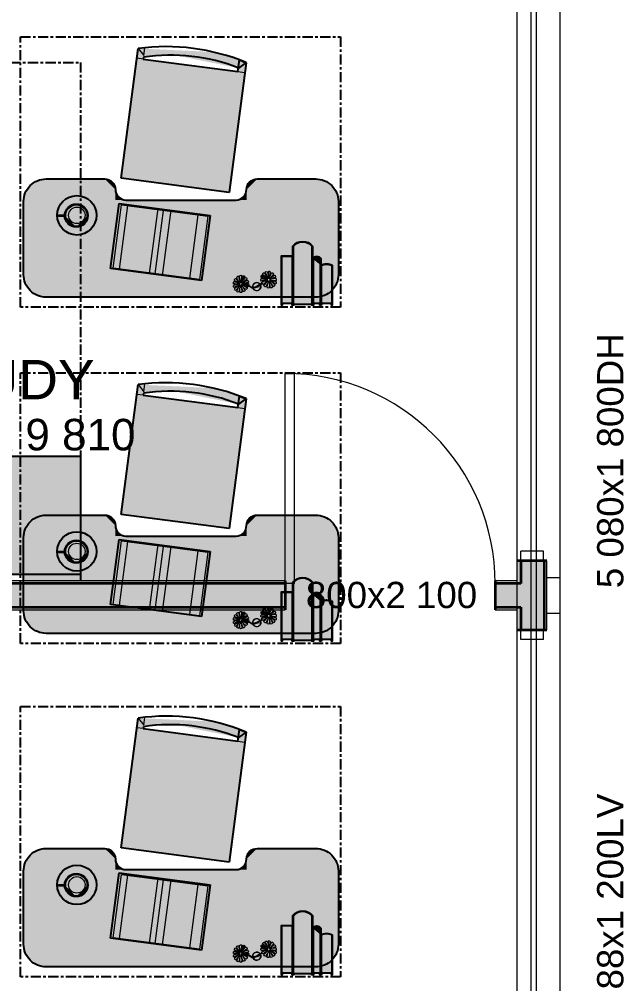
# Model space of a CAD drawing. Header units: inches. Extents: x -2190 to 40245, y -11272 to 33470.
# Drawn here: x 10300 to 12602, y 7426 to 11099 of the extents above; entities that cross this region are included whole.
import ezdxf

# ---------------------------------------------------------------- set-up
doc = ezdxf.new("R2010")
doc.units = ezdxf.units.IN
doc.header["$LTSCALE"] = 96
doc.header["$MEASUREMENT"] = 0
doc.linetypes.add('DASHDOT', pattern=[0.7, 0.4, -0.1, 0.1, -0.1])
for name, color, linetype, lineweight, true_color in [('Architectural_Blocks-1', 96, 'DASHDOT', 25, 0x008000), ('Architectural_Blocks-2', 96, 'DASHDOT', 25, 0x008000), ('Cabinets___Base-2', 16, 'Continuous', 25, 0x800000), ('Cabinets__Module_Lines-2', 9, 'Continuous', 9, 0xc0c0c0), ('Doors-2', 216, 'Continuous', 18, 0x800080), ('Doors__Labels-2', 176, 'Continuous', 18, 0x000080), ('Furniture__Interior-1', 216, 'Continuous', 25, 0x800080), ('Room_Labels-1', 136, 'Continuous', 18, 0x008080), ('Rooms__Interior_Dimensions-1', 136, 'Continuous', 18, 0x008080), ('Walls___Normal-2', 18, 'Continuous', 35, 0x000000), ('Walls___Normal-Ext_T_Frame_-_600_OC_-_Int_PB_Ext_WRC_cladding-L1-2', 18, 'Continuous', 35, 0x000000), ('Walls___Normal-Ext_T_Frame_-_600_OC_-_Int_PB_Ext_WRC_cladding-L2-2', 18, 'Continuous', 35, 0x000000), ('Walls___Normal-Ext_T_Frame_-_600_OC_-_Int_PB_Ext_WRC_cladding-L3-2', 18, 'Continuous', 35, 0x000000), ('Walls___Normal-Ext_T_Frame_-_600_OC_-_Int_PB_Ext_WRC_cladding-L4-2', 18, 'Continuous', 35, 0x000000), ('Walls___Normal-Int_S_Frame_-_600_OC_-_PB_both_sides-L1-2', 18, 'Continuous', 35, 0x000000), ('Walls___Normal-Int_S_Frame_-_600_OC_-_PB_both_sides-L2-2', 18, 'Continuous', 35, 0x000000), ('Walls___Normal-Int_S_Frame_-_600_OC_-_PB_both_sides-L3-2', 18, 'Continuous', 35, 0x000000), ('Walls___Normal-Int_S_Frame_-_600_OC_-_PB_both_sides-L4-2', 18, 'Continuous', 35, 0x000000), ('Windows-1', 18, 'Continuous', 18, 0x000000), ('Windows-2', 18, 'Continuous', 18, 0x000000), ('Windows__Labels-1', 176, 'Continuous', 9, 0x000080), ('Windows__Labels-2', 176, 'Continuous', 9, 0x000080)]:
    doc.layers.add(name, color=color, linetype=linetype, lineweight=lineweight, true_color=true_color)

# ---------------------------------------------------------------- blocks, each defined once
blk = doc.blocks.new('Desks_Desks_(small)_Dressing_Table')
at = {"color": 216, "true_color": 0x800080}
blk.add_lwpolyline([(-239.8, 145.8, -0.414214), (-205.4, 180.2), (-116, 180.2, -0.414214), (-99.9, 164.2, 0.414214), (-83.9, 148.1), (83.9, 148.1, 0.414214), (99.9, 164.2, -0.414214), (116, 180.2), (205.4, 180.2, -0.414214), (239.8, 145.8), (239.8, 34.4, -0.414214), (205.4, 0), (-205.4, 0, -0.414214), (-239.8, 34.4)], format="xyb", close=True, dxfattribs=at)
at = {"color": 7, "true_color": 0xffffff}
for points in [[(-205.4, 180.2), (-239.8, 145.8), (-238.6, 154.7), (-239.5, 150.3)], [(-99.9, 148.1), (-239.8, 145.8), (-116, 180.2), (-205.4, 180.2)], [(-205.4, 180.2), (-238.6, 154.7), (-235.2, 163), (-237.2, 159)], [(-205.4, 180.2), (-235.2, 163), (-229.7, 170.1), (-232.7, 166.8)], [(-205.4, 180.2), (-229.7, 170.1), (-222.6, 175.6), (-226.3, 173.1)], [(-205.4, 180.2), (-222.6, 175.6), (-214.3, 179), (-218.5, 177.6)], [(-205.4, 180.2), (-214.3, 179), (-205.4, 180.2), (-209.8, 179.9)], [(-99.9, 164.2), (-116, 180.2), (-111.8, 179.7), (-113.9, 180.1)], [(-99.9, 148.1), (-116, 180.2), (-99.9, 148.1), (-99.9, 164.2)], [(-99.9, 164.2), (-111.8, 179.7), (-108, 178.1), (-109.9, 179)], [(-99.9, 164.2), (-108, 178.1), (-104.7, 175.5), (-106.2, 176.9)], [(116, 180.2), (99.9, 164.2), (100.5, 168.3), (100.1, 166.3)], [(239.8, 145.8), (99.9, 148.1), (116, 180.2), (99.9, 164.2)], [(116, 180.2), (100.5, 168.3), (102.1, 172.2), (101.2, 170.3)], [(116, 180.2), (102.1, 172.2), (104.7, 175.5), (103.3, 173.9)], [(116, 180.2), (104.7, 175.5), (108, 178.1), (106.2, 176.9)], [(116, 180.2), (108, 178.1), (111.8, 179.7), (109.9, 179)], [(116, 180.2), (111.8, 179.7), (116, 180.2), (113.9, 180.1)], [(239.8, 145.8), (116, 180.2), (239.8, 145.8), (205.4, 180.2)], [(239.8, 145.8), (205.4, 180.2), (214.3, 179), (209.8, 179.9)], [(239.8, 145.8), (214.3, 179), (222.6, 175.6), (218.5, 177.6)], [(-99.9, 164.2), (-104.7, 175.5), (-102.1, 172.2), (-103.3, 173.9)], [(-99.9, 164.2), (-102.1, 172.2), (-100.5, 168.3), (-101.2, 170.3)], [(-99.9, 164.2), (-100.5, 168.3), (-99.9, 164.2), (-100.1, 166.3)], [(-99.9, 164.2), (-99.8, 162.1), (-99.9, 148.1), (-99.4, 160)], [(99.8, 162.1), (99.9, 148.1), (99.8, 162.1), (99.4, 160)], [(99.9, 148.1), (99.8, 162.1), (99.9, 148.1), (99.9, 164.2)], [(239.8, 145.8), (222.6, 175.6), (229.7, 170.1), (226.3, 173.1)], [(239.8, 145.8), (229.7, 170.1), (235.2, 163), (232.7, 166.8)], [(239.8, 145.8), (235.2, 163), (238.6, 154.7), (237.2, 159)], [(-239.8, 145.8), (-99.9, 148.1), (83.9, 148.1), (-83.9, 148.1)], [(-239.8, 145.8), (83.9, 148.1), (239.8, 145.8), (99.9, 148.1)], [(-98.7, 158), (-99.9, 148.1), (-98.7, 158), (-99.4, 160)], [(-97.8, 156.1), (-99.9, 148.1), (-97.8, 156.1), (-98.7, 158)], [(-96.6, 154.4), (-99.9, 148.1), (-96.6, 154.4), (-97.8, 156.1)], [(-95.2, 152.8), (-99.9, 148.1), (-95.2, 152.8), (-96.6, 154.4)], [(-93.7, 151.4), (-99.9, 148.1), (-93.7, 151.4), (-95.2, 152.8)], [(-91.9, 150.3), (-99.9, 148.1), (-91.9, 150.3), (-93.7, 151.4)], [(-90, 149.3), (-99.9, 148.1), (-90, 149.3), (-91.9, 150.3)], [(-88, 148.7), (-99.9, 148.1), (-88, 148.7), (-90, 149.3)], [(-86, 148.2), (-99.9, 148.1), (-86, 148.2), (-88, 148.7)], [(-99.9, 148.1), (-86, 148.2), (-99.9, 148.1), (-83.9, 148.1)], [(83.9, 148.1), (86, 148.2), (83.9, 148.1), (99.9, 148.1)], [(88, 148.7), (99.9, 148.1), (88, 148.7), (86, 148.2)], [(90, 149.3), (99.9, 148.1), (90, 149.3), (88, 148.7)], [(91.9, 150.3), (99.9, 148.1), (91.9, 150.3), (90, 149.3)], [(93.7, 151.4), (99.9, 148.1), (93.7, 151.4), (91.9, 150.3)], [(95.2, 152.8), (99.9, 148.1), (95.2, 152.8), (93.7, 151.4)], [(96.6, 154.4), (99.9, 148.1), (96.6, 154.4), (95.2, 152.8)], [(97.8, 156.1), (99.9, 148.1), (97.8, 156.1), (96.6, 154.4)], [(98.7, 158), (99.9, 148.1), (98.7, 158), (97.8, 156.1)], [(99.4, 160), (99.9, 148.1), (99.4, 160), (98.7, 158)], [(239.8, 145.8), (238.6, 154.7), (239.8, 145.8), (239.5, 150.3)], [(-239.8, 145.8), (239.8, 145.8), (205.4, 0), (239.8, 34.4)], [(-239.8, 145.8), (205.4, 0), (-239.8, 34.4), (-205.4, 0)], [(-239.8, 34.4), (-205.4, 0), (-214.3, 1.2), (-209.8, 0.3)], [(-239.8, 34.4), (-214.3, 1.2), (-222.6, 4.6), (-218.5, 2.6)], [(-239.8, 34.4), (-222.6, 4.6), (-229.7, 10.1), (-226.3, 7.1)], [(-239.8, 34.4), (-229.7, 10.1), (-235.2, 17.2), (-232.7, 13.5)], [(-239.8, 34.4), (-235.2, 17.2), (-238.6, 25.5), (-237.2, 21.2)], [(-239.8, 34.4), (-238.6, 25.5), (-239.8, 34.4), (-239.5, 29.9)], [(205.4, 0), (239.8, 34.4), (238.6, 25.5), (239.5, 29.9)], [(205.4, 0), (238.6, 25.5), (235.2, 17.2), (237.2, 21.2)], [(205.4, 0), (235.2, 17.2), (229.7, 10.1), (232.7, 13.5)], [(205.4, 0), (229.7, 10.1), (222.6, 4.6), (226.3, 7.1)], [(205.4, 0), (222.6, 4.6), (214.3, 1.2), (218.5, 2.6)], [(205.4, 0), (214.3, 1.2), (205.4, 0), (209.8, 0.3)]]:
    blk.add_solid(points, dxfattribs=at)
blk = doc.blocks.new('Interior_Accessories_Books_&_Magazines_Books')
at = {"color": 18, "linetype": 'Continuous', "lineweight": 18, "true_color": 0x000000}
for p, q in [((-20, 1.8), (-20, 89.5)), ((7.5, 1.8), (7.5, 89.5)), ((-37.5, 3), (-37.5, 73.8)), ((-22.5, 73.8), (-37.5, 73.8)), ((-22.5, 3), (-22.5, 73.8)), ((-21.2, 0), (-21.2, 74.4)), ((8.8, 0), (8.8, 70.3)), ((10, 70.4), (10, 2.9)), ((20, 70.4), (20, 2.9)), ((21.2, 60.1), (21.2, 0)), ((22.5, 60), (22.5, 2.9)), ((37.5, 60), (37.5, 2.9))]:
    blk.add_line(p, q, dxfattribs=at)
at = {"color": 216, "true_color": 0x800080}
blk.add_lwpolyline([(22.5, 0), (20, 0), (20, 2.5), (10, 2.5), (10, 0), (7.5, 0), (7.5, 1.2), (-20, 1.2), (-20, 0), (-22.5, 0), (-22.5, 2.5), (-37.5, 2.5), (-37.5, 0), (-38.8, 0), (-38.8, 75), (-21.2, 75), (-21.2, 90, -0.468586), (8.8, 90), (8.8, 70.8, -0.558718), (21.2, 70.8), (21.2, 60.8, -0.236068), (38.8, 60.8), (38.8, 0), (37.5, 0), (37.5, 2.5), (22.5, 2.5)], format="xyb", close=True, dxfattribs=at)
at = {"color": 18, "linetype": 'Continuous', "lineweight": 18, "true_color": 0x000000}
for centre, radius, start, end in [((-6.2, 76.8), 18.8, 42.8334, 137.1666), ((15, 66.7), 6.25, 36.8699, 143.1301), ((30, 41.5), 20, 67.9757, 112.0243)]:
    blk.add_arc(centre, radius, start, end, dxfattribs=at)
at = {"color": 7, "true_color": 0xffffff}
for points in [[(8.8, 90), (-21.2, 90), (-18.1, 93), (-20.1, 91.3)], [(8.8, 70.8), (-21.2, 75), (8.8, 90), (-21.2, 90)], [(8.8, 90), (-18.1, 93), (-13.7, 95.5), (-16, 94.4)], [(8.8, 90), (-13.7, 95.5), (-8.8, 96.9), (-11.3, 96.4)], [(8.8, 90), (-8.8, 96.9), (-3.7, 96.9), (-6.2, 97)], [(8.8, 90), (-3.7, 96.9), (1.2, 95.5), (-1.2, 96.4)], [(8.8, 90), (1.2, 95.5), (5.6, 93), (3.5, 94.4)], [(8.8, 90), (5.6, 93), (8.8, 90), (7.6, 91.3)], [(-21.2, 75), (-37.5, 2.5), (-38.8, 0), (-37.5, 0)], [(-21.2, 75), (-38.8, 0), (-21.2, 75), (-38.8, 75)], [(21.2, 60.8), (-37.5, 2.5), (8.8, 70.8), (-21.2, 75)], [(21.2, 70.8), (11.3, 73.3), (13.1, 74.1), (12.2, 73.8)], [(21.2, 70.8), (13.1, 74.1), (15, 74.3), (14, 74.3)], [(21.2, 70.8), (15, 74.3), (16.9, 74.1), (16, 74.3)], [(21.2, 70.8), (16.9, 74.1), (18.7, 73.3), (17.8, 73.8)], [(21.2, 60.8), (10, 2.5), (-37.5, 2.5), (-22.5, 2.5)], [(21.2, 70.8), (8.8, 70.8), (9.8, 72.2), (9.2, 71.4)], [(21.2, 60.8), (8.8, 70.8), (21.2, 60.8), (21.2, 70.8)], [(21.2, 70.8), (9.8, 72.2), (11.3, 73.3), (10.5, 72.8)], [(21.2, 60.8), (22.5, 2.5), (10, 2.5), (20, 2.5)], [(21.2, 70.8), (18.7, 73.3), (20.2, 72.2), (19.5, 72.8)], [(21.2, 70.8), (20.2, 72.2), (21.2, 70.8), (20.8, 71.4)], [(38.8, 60.8), (21.2, 60.8), (24.9, 62.2), (22.5, 61.4)], [(38.8, 60.8), (37.5, 2.5), (21.2, 60.8), (22.5, 2.5)], [(38.8, 60.8), (24.9, 62.2), (30, 62.9), (27.4, 62.7)], [(38.8, 60.8), (30, 62.9), (35.1, 62.2), (32.6, 62.7)], [(38.8, 60.8), (35.1, 62.2), (38.8, 60.8), (37.5, 61.4)], [(37.5, 2.5), (38.8, 60.8), (37.5, 0), (38.8, 0)], [(10, 2.5), (-20, 1.2), (-22.5, 0), (-20, 0)], [(10, 2.5), (-22.5, 0), (10, 2.5), (-22.5, 2.5)], [(-20, 1.2), (10, 2.5), (-20, 1.2), (7.5, 1.2)], [(7.5, 1.2), (10, 2.5), (7.5, 0), (10, 0)], [(20, 2.5), (22.5, 2.5), (20, 0), (22.5, 0)]]:
    blk.add_solid(points, dxfattribs=at)
blk = doc.blocks.new('Interior_Accessories_Books_&_Magazines_Book_(open)')
at = {"color": 216, "true_color": 0x800080}
for p, q in [((-70, 100), (70, 100)), ((-70, 0), (-70, 100)), ((70, 100), (70, 0)), ((70, 0), (-70, 0))]:
    blk.add_line(p, q, dxfattribs=at)
at = {"color": 216, "linetype": 'Continuous', "lineweight": 18, "true_color": 0x800080}
for p, q in [((-66.6, 99.1), (65.9, 99.1)), ((-66.6, 1.6), (-66.6, 99.1)), ((-51.8, 99.1), (-51.8, 1.6)), ((1.3, 99.1), (1.3, 1.6)), ((56.4, 99.1), (56.4, 1.6)), ((65.9, 99.1), (65.9, 1.6)), ((65.9, 1.6), (-66.6, 1.6))]:
    blk.add_line(p, q, dxfattribs=at)
at = {"color": 18, "linetype": 'Continuous', "lineweight": 18, "true_color": 0x000000}
for p, q in [((-10.2, 100), (-10.2, 0)), ((10, 100), (10, 0))]:
    blk.add_line(p, q, dxfattribs=at)
at = {"color": 7, "true_color": 0xffffff}
blk.add_solid([(-70, 100), (70, 100), (-70, 0), (70, 0)], dxfattribs=at)
at = {"color": 7, "linetype": 'Continuous', "lineweight": 18, "true_color": 0xffffff}
blk.add_solid([(-66.6, 99.1), (65.9, 99.1), (-66.6, 1.6), (65.9, 1.6)], dxfattribs=at)
blk = doc.blocks.new('Interior_Accessories_Vases_Flowers_in_Vase_(long-stemmed)')
at = {"color": 216, "linetype": 'Continuous', "lineweight": 18, "true_color": 0x800080}
for p, q in [((-22.3, 28.7), (-21.9, 29.7)), ((-20.1, 30.7), (-19.9, 30.6)), ((-19.2, 30.4), (-19, 30.2)), ((-22.3, 27.5), (-22.3, 28.7)), ((-21.9, 26.5), (-22.3, 27.5)), ((-21.1, 25.8), (-21.9, 26.5)), ((-20.5, 25.6), (-20.1, 25.5)), ((-18, 27.9), (-18, 27.5)), ((6.5, 27.2), (6.6, 28.1)), ((6.8, 28.1), (6.6, 27.2)), ((17.8, 10.5), (18.1, 10.4)), ((18.7, 10.1), (17.8, 10.5)), ((21, 14.5), (21.6, 13.7))]:
    blk.add_line(p, q, dxfattribs=at)
for points in [[(-22.8, 27.4), (-24.8, 27.1), (-27.1, 26.8), (-29.2, 26.5), (-29.8, 26.4), (-30.4, 26.3), (-30.9, 26.2), (-31.6, 27.4), (-31.6, 28.8), (-30.9, 30), (-30.4, 29.9), (-29.8, 29.8), (-29.2, 29.7), (-27.1, 29.4), (-24.8, 29), (-22.8, 28.8)], [(-21.9, 29.7), (-21.9, 29.7), (-24, 31.1), (-26, 32.5), (-27.7, 33.9), (-28.2, 34.3), (-28.7, 34.8), (-29.1, 35.2), (-30.2, 34.5), (-30.7, 33.2), (-30.5, 31.7), (-30.1, 31.5), (-29.5, 31.2), (-28.9, 31), (-27, 30.2), (-24.7, 29.4), (-22.3, 28.6), (-22.2, 29), (-22, 29.4), (-21.9, 29.7), (-21.1, 30.4)], [(-22.3, 30), (-23.8, 31.4), (-25.6, 33.2), (-27, 34.9), (-27.4, 35.5), (-27.8, 36.1), (-28.1, 36.6), (-27.7, 38), (-26.8, 38.8), (-25.5, 39), (-25.3, 38.3), (-25.1, 37.6), (-24.8, 37), (-23.8, 34.8), (-22.6, 32.5), (-21.4, 30.9)], [(-21.1, 30.4), (-20.1, 30.7), (-20.5, 30.6), (-20.8, 30.5), (-21.1, 30.4), (-22.3, 32.7), (-23.2, 35.1), (-23.8, 37.5), (-24, 38.3), (-24.1, 39), (-24.2, 39.8), (-23.3, 40.8), (-22.1, 41.1), (-20.9, 40.6), (-21, 39.8), (-21.1, 39), (-21.1, 38.2), (-21, 35.7), (-20.7, 33.1), (-20.2, 31.2)], [(-21.1, 30.4), (-21.4, 30.2), (-21.7, 29.9), (-21.9, 29.7)], [(-20.1, 30.7), (-20.2, 30.7), (-20.4, 33.1), (-20.3, 35.7), (-19.9, 38.2), (-19.8, 39), (-19.6, 39.8), (-19.4, 40.6), (-18.2, 41.1), (-17, 40.8), (-16.1, 39.8), (-16.5, 39), (-16.9, 38.3), (-17.2, 37.5), (-18.1, 35.1), (-18.8, 32.7), (-19.1, 30.9)], [(-19.2, 30.4), (-19.5, 30.5), (-19.9, 30.6)], [(-19.2, 30.4), (-19.2, 30.4), (-18.5, 32.5), (-17.5, 34.8), (-16.2, 37), (-15.7, 37.6), (-15.2, 38.3), (-14.7, 39), (-13.5, 38.8), (-12.5, 38), (-12.1, 36.6), (-12.8, 36.1), (-13.4, 35.5), (-14, 34.9), (-15.7, 33.2), (-17.2, 31.4), (-18.1, 30)], [(-18.4, 29.7), (-18.7, 29.9), (-19, 30.2)], [(-18, 28.7), (-18.1, 29), (-18.3, 29.4), (-18.4, 29.7), (-17, 31.1), (-15.3, 32.5), (-13.3, 33.9), (-12.6, 34.3), (-11.9, 34.8), (-11.2, 35.2), (-10.1, 34.5), (-9.6, 33.2), (-9.7, 31.7), (-10.5, 31.5), (-11.3, 31.2), (-12.1, 31), (-14.3, 30.2), (-16.3, 29.4), (-17.6, 28.8)], [(-18, 27.9), (-18, 28.3), (-18, 28.7), (-16.2, 29), (-14.1, 29.4), (-11.8, 29.7), (-11, 29.8), (-10.2, 29.9), (-9.4, 30), (-8.7, 28.8), (-8.7, 27.4), (-9.4, 26.2), (-10.2, 26.3), (-11, 26.4), (-11.8, 26.5), (-14.1, 26.8), (-16.2, 27.1), (-17.6, 27.4)], [(-5.6, 28.4), (-5.2, 30.5), (-3.8, 32.5), (-1.8, 33.9), (0.6, 34.3), (3, 33.9), (5, 32.5), (6.4, 30.5), (6.8, 28.1)], [(6.6, 28.1), (6.2, 30.4), (4.9, 32.4), (2.9, 33.7), (0.6, 34.1), (-1.7, 33.7), (-3.7, 32.4), (-5, 30.4), (-5.4, 28.4)], [(11.8, 20.6), (9.9, 22.5), (7.6, 26.9), (7, 27.1), (-2.6, 29.6), (-3.1, 28.8), (-1.7, 28.4)], [(-22.3, 26.2), (-24, 25.1), (-26, 23.7), (-27.7, 22.3), (-28.2, 21.8), (-28.7, 21.4), (-29.1, 21), (-30.2, 21.7), (-30.7, 23), (-30.5, 24.4), (-30.1, 24.7), (-29.5, 24.9), (-28.9, 25.2), (-27, 26), (-24.7, 26.8), (-22.3, 27.6), (-22.2, 27.2), (-22, 26.8), (-21.9, 26.5)], [(-20.1, 25.5), (-21.1, 25.8), (-21.4, 26), (-21.7, 26.3), (-21.9, 26.5), (-23.8, 24.8), (-25.6, 23), (-27, 21.2), (-27.4, 20.7), (-27.8, 20.1), (-28.1, 19.6), (-27.7, 18.2), (-26.8, 17.3), (-25.5, 17.2), (-25.3, 17.9), (-25.1, 18.5), (-24.8, 19.2), (-23.8, 21.4), (-22.6, 23.6), (-21.4, 25.3)], [(-20.2, 25), (-20.7, 23.1), (-21, 20.5), (-21.1, 17.9), (-21.1, 17.1), (-21, 16.3), (-20.9, 15.6), (-22.1, 15.1), (-23.3, 15.4), (-24.2, 16.4), (-24.1, 17.2), (-24, 17.9), (-23.8, 18.7), (-23.2, 21.1), (-22.3, 23.5), (-21.1, 25.8), (-20.8, 25.7)], [(-22.3, 28.7), (-22.3, 28.3), (-22.3, 27.9), (-22.3, 27.5)], [(-19.1, 25.3), (-18.8, 23.5), (-18.1, 21.1), (-17.2, 18.7), (-16.9, 17.9), (-16.5, 17.2), (-16.1, 16.4), (-17, 15.4), (-18.2, 15.1), (-19.4, 15.6), (-19.6, 16.3), (-19.8, 17.1), (-19.9, 17.9), (-20.3, 20.5), (-20.4, 23.1), (-20.2, 25.5), (-19.9, 25.6), (-19.5, 25.7), (-19.2, 25.8)], [(-18.4, 26.5), (-18.3, 26.8), (-18.1, 27.2), (-18, 27.6), (-16.3, 26.8), (-14.3, 26), (-12.1, 25.2), (-11.3, 24.9), (-10.5, 24.7), (-9.7, 24.4), (-9.6, 23), (-10.1, 21.7), (-11.2, 21), (-11.9, 21.4), (-12.6, 21.8), (-13.3, 22.3), (-15.3, 23.7), (-17, 25.1), (-18.1, 26.2)], [(-8.7, 27.7), (0.7, 27.7), (0.4, 28.4), (-8.7, 28.4)], [(6.5, 26.4), (6.4, 25.7), (5, 23.7), (3, 22.3), (0.6, 21.8), (-1.8, 22.3), (-3.8, 23.7), (-5.2, 25.7), (-5.6, 27.7)], [(-5.4, 27.7), (-5, 25.8), (-3.7, 23.8), (-1.7, 22.5), (0.6, 22), (2.9, 22.5), (4.9, 23.8), (6.2, 25.8), (6.3, 26.5)], [(0.7, 27.9), (7.2, 26.3), (7.4, 26.2), (9.7, 21.8), (11.1, 20.4)], [(21, 14.5), (20.8, 14.6), (20.5, 14.7), (20.1, 14.9)], [(20.4, 15.3), (21.3, 16.9), (22.4, 19.2), (23.2, 21.6), (23.4, 22.4), (23.6, 23.2), (23.8, 24), (25.1, 24.3), (26.3, 23.7), (26.9, 22.6), (26.5, 21.9), (26.2, 21.1), (25.8, 20.4), (24.4, 18.2), (22.8, 16.2), (21.4, 14.8)], [(21.2, 14.2), (21, 14.5), (23, 16), (24.9, 17.8), (26.6, 19.7), (27.1, 20.3), (27.6, 21), (28, 21.6), (29.2, 21.2), (30, 20.2), (30, 18.9), (29.4, 18.4), (28.9, 17.9), (28.3, 17.4), (26.2, 15.9), (24, 14.7), (21.6, 13.6), (21.5, 13.9)], [(22.1, 13.8), (24.1, 14.4), (26.5, 15.2), (28.7, 16.3), (29.3, 16.6), (30, 17), (30.5, 17.4), (31.4, 16.5), (31.6, 15.2), (31, 13.9), (30.4, 13.7), (29.7, 13.5), (29.1, 13.3), (26.8, 12.9), (24.3, 12.7), (21.8, 12.6), (21.7, 12.9), (21.7, 13.3), (21.6, 13.7)], [(18.4, 10.2), (18.7, 10.1), (18.1, 7.6), (17.2, 5.2), (16.1, 2.9), (15.8, 2.2), (15.4, 1.6), (15, 1), (13.6, 0.8), (12.5, 1.3), (11.9, 2.4), (12.5, 3), (13, 3.5), (13.6, 4.1), (15.2, 6.1), (16.6, 8.3), (17.5, 10.1)], [(18.7, 10.1), (19, 10.1), (19.4, 10.1), (19.7, 10.2), (20.1, 7.6), (20.3, 5.1), (20.3, 2.8), (20.2, 2.1), (20.1, 1.5), (20.1, 0.8), (18.9, 0.1), (17.6, 0), (16.5, 0.7), (16.8, 1.3), (17.1, 2), (17.3, 2.7), (17.9, 5), (18.4, 7.5), (18.6, 9.6)], [(17, 12.4), (17.1, 12), (17.2, 11.7), (17.2, 11.4)], [(21.6, 13.7), (21.8, 12.6), (21.4, 11.5), (20.7, 10.7), (19.7, 10.2), (18.7, 10.1)], [(19.7, 10.2), (20, 10.3), (20.4, 10.5), (20.7, 10.7)], [(20.7, 10.7), (20.7, 10.7), (22.1, 8.6), (23.3, 6.5), (24.3, 4.6), (24.5, 4.1), (24.8, 3.5), (25, 3), (24.2, 1.8), (23, 1.2), (21.7, 1.3), (21.6, 1.9), (21.6, 2.5), (21.5, 3.2), (21.1, 5.4), (20.4, 7.7), (19.8, 9.6)], [(20.7, 10.7), (20.9, 10.9), (21.2, 11.3), (21.4, 11.5)], [(21.9, 11.3), (23.6, 10.2), (25.6, 9), (27.4, 7.9), (27.9, 7.6), (28.4, 7.3), (28.9, 7.1), (28.6, 5.7), (27.7, 4.6), (26.4, 4.1), (26.1, 4.5), (25.7, 5), (25.3, 5.4), (23.9, 7), (22.4, 8.8), (21, 10.3)], [(22.3, 12.6), (24.3, 12.3), (26.7, 12.1), (29, 12.1), (29.6, 12.1), (30.2, 12.1), (30.8, 12.2), (31.2, 10.9), (30.7, 9.6), (29.7, 8.6), (29.2, 8.7), (28.6, 8.9), (28, 9.1), (26, 9.7), (23.7, 10.6), (21.4, 11.5), (21.5, 11.9), (21.7, 12.3), (21.8, 12.6)]]:
    blk.add_lwpolyline(points, dxfattribs=at)
for points in [[(-19, 26), (-18.7, 26.3), (-18.4, 26.5), (-17.2, 24.8), (-15.7, 23), (-14, 21.2), (-13.4, 20.7), (-12.8, 20.1), (-12.1, 19.6), (-12.5, 18.2), (-13.5, 17.3), (-14.7, 17.2), (-15.2, 17.9), (-15.7, 18.5), (-16.2, 19.2), (-17.5, 21.4), (-18.5, 23.6), (-19.2, 25.8)], [(8.8, 4.8), (8.8, 6.1), (9.6, 6.5), (10.3, 6.8), (11.1, 7.2), (13.3, 8.4), (15.4, 9.9), (17.2, 11.4), (17.4, 11.1), (17.6, 10.8), (17.8, 10.5), (16.3, 8.5), (14.6, 6.6), (12.7, 4.9), (12.1, 4.4), (11.4, 3.9), (10.8, 3.4), (9.5, 3.8)]]:
    blk.add_lwpolyline(points, close=True, dxfattribs=at)
at = {"color": 18, "linetype": 'Continuous', "lineweight": 18, "true_color": 0x000000}
for points in [[(17.4, 13.5), (17.3, 13.1), (17.2, 12.7), (17, 12.3), (15.1, 12.2), (12.8, 12.3), (10.4, 12.5), (9.6, 12.6), (8.8, 12.7), (8, 12.8), (7.6, 14.1), (8, 15.4), (9.1, 16.4), (9.8, 16.1), (10.6, 15.8), (11.3, 15.5), (13.6, 14.6), (15.6, 14), (17, 13.6)], [(17.9, 14.7), (17.3, 16), (16.3, 17.9), (15.1, 19.9), (14.7, 20.6), (14.2, 21.3), (13.8, 22), (14.6, 23.2), (15.8, 23.8), (17.1, 23.7), (17.4, 22.9), (17.6, 22.1), (17.9, 21.4), (18.5, 19), (18.9, 16.8), (19.1, 14.9), (18.8, 14.7), (18.4, 14.5), (18.1, 14.3)], [(19.1, 15.3), (19.3, 16.9), (19.3, 19.2), (19.1, 21.7), (19, 22.5), (18.9, 23.3), (18.7, 24.2), (19.9, 24.9), (21.2, 25), (22.3, 24.3), (22.2, 23.5), (22.1, 22.7), (22.1, 21.8), (21.6, 19.3), (21, 17), (20.2, 14.9), (19.8, 14.9), (19.5, 14.8), (19.1, 14.8)], [(16.8, 11.1), (15.3, 10.2), (13.1, 9.1), (10.7, 8.3), (9.9, 8), (9.1, 7.8), (8.3, 7.6), (7.4, 8.5), (7.2, 9.8), (7.8, 11.1), (8.6, 11.1), (9.5, 11.2), (10.3, 11.2), (12.8, 11.5), (15, 11.9), (16.6, 12.3)]]:
    blk.add_lwpolyline(points, dxfattribs=at)
at = {"color": 216, "true_color": 0x800080}
blk.add_lwpolyline([(10.2, 19.3), (11.1, 20.4), (12.4, 20.9), (13, 20.3), (13.5, 19.7), (14, 19.1), (15.6, 17.3), (17, 15.7), (18.1, 14.4), (17.9, 14), (17.6, 13.7), (17.3, 13.4), (15.8, 14.3), (14, 15.4), (12, 16.6), (11.3, 17.1), (10.6, 17.5), (9.9, 17.9)], close=True, dxfattribs=at)
at = {"color": 7, "linetype": 'Continuous', "lineweight": 18, "true_color": 0xffffff}
for points in [[(-19.2, 25.8), (-19, 26), (-18.4, 26.5), (-18.7, 26.3)], [(-19.2, 25.8), (-18.4, 26.5), (-18.5, 23.6), (-17.2, 24.8)], [(-18.5, 23.6), (-17.2, 24.8), (-17.5, 21.4), (-15.7, 23)], [(-17.5, 21.4), (-15.7, 23), (-16.2, 19.2), (-14, 21.2)], [(-16.2, 19.2), (-14, 21.2), (-12.5, 18.2), (-13.4, 20.7)], [(-16.2, 19.2), (-12.5, 18.2), (-14.7, 17.2), (-13.5, 17.3)], [(-16.2, 19.2), (-14.7, 17.2), (-15.7, 18.5), (-15.2, 17.9)], [(-12.8, 20.1), (-12.5, 18.2), (-12.8, 20.1), (-13.4, 20.7)], [(-12.5, 18.2), (-12.8, 20.1), (-12.5, 18.2), (-12.1, 19.6)], [(8.8, 4.8), (9.6, 6.5), (12.1, 4.4), (10.3, 6.8)], [(9.6, 6.5), (8.8, 4.8), (9.6, 6.5), (8.8, 6.1)], [(8.8, 4.8), (12.1, 4.4), (10.8, 3.4), (11.4, 3.9)], [(8.8, 4.8), (10.8, 3.4), (8.8, 4.8), (9.5, 3.8)], [(12.1, 4.4), (10.3, 6.8), (12.7, 4.9), (11.1, 7.2)], [(12.7, 4.9), (11.1, 7.2), (14.6, 6.6), (13.3, 8.4)], [(14.6, 6.6), (13.3, 8.4), (16.3, 8.5), (15.4, 9.9)], [(16.3, 8.5), (15.4, 9.9), (17.4, 11.1), (17.2, 11.4)], [(16.3, 8.5), (17.4, 11.1), (17.8, 10.5), (17.6, 10.8)]]:
    blk.add_solid(points, dxfattribs=at)
at = {"color": 7, "true_color": 0xffffff}
for points in [[(9.9, 17.9), (10.2, 19.3), (12.4, 20.9), (11.1, 20.4)], [(9.9, 17.9), (12.4, 20.9), (13.5, 19.7), (13, 20.3)], [(9.9, 17.9), (13.5, 19.7), (15.6, 17.3), (14, 19.1)], [(9.9, 17.9), (15.6, 17.3), (18.1, 14.4), (17, 15.7)], [(9.9, 17.9), (18.1, 14.4), (17.6, 13.7), (17.9, 14)], [(9.9, 17.9), (17.6, 13.7), (15.8, 14.3), (17.3, 13.4)], [(9.9, 17.9), (15.8, 14.3), (12, 16.6), (14, 15.4)], [(9.9, 17.9), (12, 16.6), (10.6, 17.5), (11.3, 17.1)]]:
    blk.add_solid(points, dxfattribs=at)
blk = doc.blocks.new('Seating_Chairs_Side_Seat_Cushioned')
at = {"color": 18, "linetype": 'Continuous', "lineweight": 18, "true_color": 0x000000}
for p, q in [((-73, 184.5), (-82.8, 184.5)), ((72.2, 184.5), (82.8, 184.5))]:
    blk.add_line(p, q, dxfattribs=at)
at = {"color": 216, "true_color": 0x800080}
blk.add_lwpolyline([(-82.8, 199.5, -0.131652), (82.6, 199.8), (72.5, 189.9, 0.131652), (-73, 187.5), (-73, 184.5), (72.2, 184.5), (72.5, 202.3), (82.8, 199.5), (82.8, 0), (-82.8, 0)], format="xyb", close=True, dxfattribs=at)
at = {"color": 18, "linetype": 'Continuous', "lineweight": 18, "true_color": 0x000000}
blk.add_lwpolyline([(-82.8, 199.5), (-73, 189.8), (-73, 202)], dxfattribs=at)
at = {"color": 7, "true_color": 0xffffff}
for points in [[(30.3, 209.1), (-26, 196.7), (-82.8, 199.5), (-73, 187.5)], [(-26, 196.7), (30.3, 209.1), (72.5, 189.9), (82.6, 199.8)], [(-82.8, 199.5), (-73, 187.5), (-82.8, 0), (-73, 184.5)], [(82.8, 0), (72.2, 184.5), (82.8, 199.5), (72.5, 202.3)], [(-82.8, 0), (-73, 184.5), (82.8, 0), (72.2, 184.5)]]:
    blk.add_solid(points, dxfattribs=at)
blk = doc.blocks.new('Kitchen_Items_Dinnerware_Glassware_Teacup')
at = {"color": 216, "linetype": 'Continuous', "lineweight": 18, "true_color": 0x800080}
for p, q in [((12.4, 19.1), (22.4, 19.1)), ((12.4, 16.6), (12.4, 19.1)), ((22.4, 16.6), (12.4, 16.6)), ((22.4, 19.1), (22.4, 16.6))]:
    blk.add_line(p, q, dxfattribs=at)
at = {"color": 216, "true_color": 0x800080}
blk.add_circle((-4.9, 17.5), 17.5, dxfattribs=at)
at = {"color": 18, "linetype": 'Continuous', "lineweight": 18, "true_color": 0x000000}
blk.add_circle((-5, 17.5), 16.2, dxfattribs=at)
at = {"color": 7, "true_color": 0xffffff}
for points in [[(-4.9, 35), (-21.4, 23.5), (-22.4, 17.5), (-22.2, 20.5)], [(-4.9, 35), (-22.4, 17.5), (-21.4, 11.5), (-22.2, 14.5)], [(-4.9, 35), (-18.3, 28.7), (-21.4, 23.5), (-20.1, 26.2)], [(-4.9, 35), (-21.4, 11.5), (-18.3, 6.3), (-20.1, 8.8)], [(-4.9, 35), (-13.7, 32.7), (-18.3, 28.7), (-16.2, 30.9)], [(-4.9, 35), (-18.3, 6.3), (-13.7, 2.3), (-16.2, 4.1)], [(-4.9, 35), (-8, 34.7), (-13.7, 32.7), (-10.9, 33.9)], [(-4.9, 35), (-13.7, 2.3), (-8, 0.3), (-10.9, 1.1)], [(-4.9, 35), (-8, 0.3), (-1.9, 0.3), (-4.9, 0)], [(-4.9, 35), (-1.9, 0.3), (3.8, 2.3), (1, 1.1)], [(-4.9, 35), (3.8, 2.3), (8.5, 6.3), (6.3, 4.1)], [(-4.9, 35), (8.5, 6.3), (11.5, 11.5), (10.2, 8.8)], [(-4.9, 35), (11.5, 11.5), (12.6, 17.5), (12.3, 14.5)], [(-4.9, 35), (12.6, 17.5), (11.5, 23.5), (12.3, 20.5)], [(-4.9, 35), (11.5, 23.5), (8.5, 28.7), (10.2, 26.2)], [(-4.9, 35), (8.5, 28.7), (3.8, 32.7), (6.3, 30.9)], [(-4.9, 35), (3.8, 32.7), (-1.9, 34.7), (1, 33.9)]]:
    blk.add_solid(points, dxfattribs=at)
at = {"color": 7, "linetype": 'Continuous', "lineweight": 18, "true_color": 0xffffff}
blk.add_solid([(12.4, 19.1), (22.4, 19.1), (12.4, 16.6), (22.4, 16.6)], dxfattribs=at)
blk = doc.blocks.new('Kitchen_Items_Dinnerware_Dishes_Saucer')
at = {"color": 216, "true_color": 0x800080}
blk.add_circle((0, 30), 30, dxfattribs=at)
at = {"color": 18, "linetype": 'Continuous', "lineweight": 18, "true_color": 0x000000}
blk.add_circle((0, 30), 12.5, dxfattribs=at)
at = {"color": 7, "true_color": 0xffffff}
for points in [[(0, 60), (-28.2, 40.3), (-30, 30), (-29.5, 35.2)], [(0, 60), (-30, 30), (-28.2, 19.7), (-29.5, 24.8)], [(0, 60), (-23, 49.3), (-28.2, 40.3), (-26, 45)], [(0, 60), (-28.2, 19.7), (-23, 10.7), (-26, 15)], [(0, 60), (-15, 56), (-23, 49.3), (-19.3, 53)], [(0, 60), (-23, 10.7), (-15, 4), (-19.3, 7)], [(0, 60), (-5.2, 59.5), (-15, 56), (-10.3, 58.2)], [(0, 60), (-15, 4), (-5.2, 0.5), (-10.3, 1.8)], [(0, 60), (-5.2, 0.5), (5.2, 0.5), (0, 0)], [(0, 60), (5.2, 0.5), (15, 4), (10.3, 1.8)], [(0, 60), (15, 4), (23, 10.7), (19.3, 7)], [(0, 60), (23, 10.7), (28.2, 19.7), (26, 15)], [(0, 60), (28.2, 19.7), (30, 30), (29.5, 24.8)], [(0, 60), (30, 30), (28.2, 40.3), (29.5, 35.2)], [(0, 60), (28.2, 40.3), (23, 49.3), (26, 45)], [(0, 60), (23, 49.3), (15, 56), (19.3, 53)], [(0, 60), (15, 56), (5.2, 59.5), (10.3, 58.2)]]:
    blk.add_solid(points, dxfattribs=at)

msp = doc.modelspace()

# ---------------------------------------------------------------- linework, layer by layer
at = {"layer": 'Architectural_Blocks-1'}
for p, q in [((10304, 10002.5), (10304, 11032.5)), ((10304, 11032.5), (11524, 11032.5)), ((11524, 11032.5), (11524, 10002.5)), ((11524, 10002.5), (10304, 10002.5)), ((10304, 8722.5), (10304, 9752.5)), ((10304, 9752.5), (11524, 9752.5)), ((11524, 9752.5), (11524, 8722.5)), ((11524, 8722.5), (10304, 8722.5)), ((10304, 7452.5), (10304, 8482.5)), ((10304, 8482.5), (11524, 8482.5)), ((11524, 8482.5), (11524, 7452.5)), ((11524, 7452.5), (10304, 7452.5))]:
    msp.add_line(p, q, dxfattribs=at)
at = {"layer": 'Architectural_Blocks-2'}
for p, q in [((8182.5, 10935.3), (10532.5, 10935.3)), ((10532.5, 10935.3), (10532.5, 8960.3))]:
    msp.add_line(p, q, dxfattribs=at)
at = {"layer": 'Cabinets___Base-2', "color": 16, "true_color": 0x800000}
for p, q in [((9707.5, 9435.3), (10532.5, 9435.3)), ((10532.5, 9435.3), (10532.5, 8985.3)), ((10532.5, 8985.3), (9707.5, 8985.3))]:
    msp.add_line(p, q, dxfattribs=at)
msp.add_lwpolyline([(10532.5, 8985.3), (9707.5, 8985.3), (9707.5, 9435.3), (10532.5, 9435.3)], close=True, dxfattribs=at)
at = {"layer": 'Cabinets___Base-2', "color": 7, "true_color": 0xffffff}
msp.add_solid([(10532.5, 9435.3), (10532.5, 8985.3), (9707.5, 9435.3), (9707.5, 8985.3)], dxfattribs=at)
at = {"layer": 'Cabinets__Module_Lines-2'}
msp.add_line((10532.5, 8960.3), (10502.5, 8960.3), dxfattribs=at)
at = {"layer": 'Doors-2', "color": 216, "linetype": 'Continuous', "lineweight": 18, "true_color": 0x800080}
for p, q in [((11313, 8950.3), (11313, 9750.3)), ((11313, 9750.3), (11348, 9750.3)), ((11313, 8950.3), (11313, 9750.3)), ((11313, 9750.3), (11348, 9750.3)), ((11313, 8950.3), (11313, 9750.3)), ((11313, 9750.3), (11348, 9750.3)), ((11348, 8950.3), (11348, 9750.3)), ((11348, 8950.3), (11348, 9750.3)), ((11348, 8950.3), (11348, 9750.3)), ((11348, 8950.3), (11313, 8950.3)), ((11348, 8950.3), (11313, 8950.3)), ((11348, 8950.3), (11313, 8950.3))]:
    msp.add_line(p, q, dxfattribs=at)
msp.add_arc((11313, 8950.3), 800, 0, 90, dxfattribs=at)
msp.add_arc((11313, 8950.3), 800, 0, 90, dxfattribs=at)
msp.add_arc((11313, 8950.3), 800, 0, 90, dxfattribs=at)
at = {"layer": 'Walls___Normal-2'}
for p, q in [((12310, 9036.3), (12195, 9036.3)), ((11313, 8960.3), (11313, 8850.3)), ((11313, 8960.3), (11313, 8850.3)), ((11313, 8960.3), (11313, 8850.3)), ((12113, 8960.3), (12113, 8850.3)), ((12113, 8960.3), (12113, 8850.3)), ((12113, 8960.3), (12113, 8850.3)), ((12195, 8774.3), (12310, 8774.3))]:
    msp.add_line(p, q, dxfattribs=at)
at = {"layer": 'Walls___Normal-2', "color": 1, "true_color": 0xff0000}
for points in [[(12195, 8960.3), (12195, 9036.3), (12210, 8950.3), (12210, 9036.3)], [(12195, 8774.3), (12195, 8850.3), (12210, 8774.3), (12210, 8860.3)]]:
    msp.add_solid(points, dxfattribs=at)
at = {"layer": 'Walls___Normal-2', "color": 8, "true_color": 0x808080}
for points in [[(12210, 8774.3), (12210, 9036.3), (12300, 8774.3), (12300, 9036.3)], [(8167.5, 8950.3), (11313, 8950.3), (8167.5, 8860.3), (11313, 8860.3)], [(8167.5, 8950.3), (11313, 8950.3), (8167.5, 8860.3), (11313, 8860.3)], [(8167.5, 8950.3), (11313, 8950.3), (8167.5, 8860.3), (11313, 8860.3)], [(12113, 8950.3), (12210, 8950.3), (12113, 8860.3), (12210, 8860.3)], [(12113, 8950.3), (12210, 8950.3), (12113, 8860.3), (12210, 8860.3)], [(12113, 8950.3), (12210, 8950.3), (12113, 8860.3), (12210, 8860.3)]]:
    msp.add_solid(points, dxfattribs=at)
at = {"layer": 'Walls___Normal-Ext_T_Frame_-_600_OC_-_Int_PB_Ext_WRC_cladding-L1-2', "color": 18, "linetype": 'Continuous', "lineweight": 0, "true_color": 0x000000}
for p, q in [((12195, 9036.3), (12195, 8960.3)), ((12195, 8850.3), (12195, 8774.3))]:
    msp.add_line(p, q, dxfattribs=at)
at = {"layer": 'Walls___Normal-Ext_T_Frame_-_600_OC_-_Int_PB_Ext_WRC_cladding-L2-2', "color": 18, "linetype": 'Continuous', "lineweight": 35, "true_color": 0x000000}
for p, q in [((12210, 9036.3), (12210, 8950.3)), ((12210, 8860.3), (12210, 8774.3))]:
    msp.add_line(p, q, dxfattribs=at)
at = {"layer": 'Walls___Normal-Ext_T_Frame_-_600_OC_-_Int_PB_Ext_WRC_cladding-L3-2', "color": 18, "linetype": 'Continuous', "lineweight": 35, "true_color": 0x000000}
msp.add_line((12300, 8774.3), (12300, 9036.3), dxfattribs=at)
at = {"layer": 'Walls___Normal-Ext_T_Frame_-_600_OC_-_Int_PB_Ext_WRC_cladding-L4-2', "color": 18, "linetype": 'Continuous', "lineweight": 0, "true_color": 0x000000}
msp.add_line((12310, 8774.3), (12310, 9036.3), dxfattribs=at)
at = {"layer": 'Walls___Normal-Int_S_Frame_-_600_OC_-_PB_both_sides-L1-2', "color": 18, "linetype": 'Continuous', "lineweight": 0, "true_color": 0x000000}
for p, q in [((11313, 8960.3), (8182.5, 8960.3)), ((11313, 8960.3), (8182.5, 8960.3)), ((11313, 8960.3), (8182.5, 8960.3)), ((12195, 8960.3), (12113, 8960.3)), ((12195, 8960.3), (12113, 8960.3)), ((12195, 8960.3), (12113, 8960.3))]:
    msp.add_line(p, q, dxfattribs=at)
at = {"layer": 'Walls___Normal-Int_S_Frame_-_600_OC_-_PB_both_sides-L2-2', "color": 18, "linetype": 'Continuous', "lineweight": 35, "true_color": 0x000000}
for p, q in [((11313, 8950.3), (8167.5, 8950.3)), ((11313, 8950.3), (8167.5, 8950.3)), ((11313, 8950.3), (8167.5, 8950.3)), ((12210, 8950.3), (12113, 8950.3)), ((12210, 8950.3), (12113, 8950.3)), ((12210, 8950.3), (12113, 8950.3))]:
    msp.add_line(p, q, dxfattribs=at)
at = {"layer": 'Walls___Normal-Int_S_Frame_-_600_OC_-_PB_both_sides-L3-2', "color": 18, "linetype": 'Continuous', "lineweight": 35, "true_color": 0x000000}
for p, q in [((8167.5, 8860.3), (11313, 8860.3)), ((8167.5, 8860.3), (11313, 8860.3)), ((8167.5, 8860.3), (11313, 8860.3)), ((12113, 8860.3), (12210, 8860.3)), ((12113, 8860.3), (12210, 8860.3)), ((12113, 8860.3), (12210, 8860.3))]:
    msp.add_line(p, q, dxfattribs=at)
at = {"layer": 'Walls___Normal-Int_S_Frame_-_600_OC_-_PB_both_sides-L4-2', "color": 18, "linetype": 'Continuous', "lineweight": 0, "true_color": 0x000000}
for p, q in [((8182.5, 8850.3), (11313, 8850.3)), ((8182.5, 8850.3), (11313, 8850.3)), ((8182.5, 8850.3), (11313, 8850.3)), ((12113, 8850.3), (12195, 8850.3)), ((12113, 8850.3), (12195, 8850.3)), ((12113, 8850.3), (12195, 8850.3))]:
    msp.add_line(p, q, dxfattribs=at)
at = {"layer": 'Windows-1'}
for p, q in [((12360, 6808.7), (12360, 12013.7)), ((12195, 11951.2), (12195, 6871.2)), ((12249.5, 6908.2), (12249.5, 11914.2)), ((12269.5, 6908.2), (12269.5, 11914.2))]:
    msp.add_line(p, q, dxfattribs=at)
at = {"layer": 'Windows-2'}
for p, q in [((12360, 8973.8), (12360, 15296.5)), ((12195, 15234), (12195, 9036.3)), ((12249.5, 9073.3), (12249.5, 15197)), ((12269.5, 9073.3), (12269.5, 15197)), ((12210, 9036.3), (12210, 9073.3)), ((12297, 9073.3), (12210, 9073.3)), ((12297, 9036.3), (12297, 9073.3)), ((12297, 9036.3), (12210, 9036.3)), ((12310, 8973.8), (12360, 8973.8)), ((12360, 8836.8), (12310, 8836.8)), ((12360, 6523.5), (12360, 8836.8)), ((12195, 8774.3), (12195, 6586)), ((12210, 8737.3), (12210, 8774.3)), ((12297, 8774.3), (12210, 8774.3)), ((12297, 8737.3), (12297, 8774.3)), ((12297, 8737.3), (12210, 8737.3)), ((12249.5, 6623), (12249.5, 8737.3)), ((12269.5, 6623), (12269.5, 8737.3))]:
    msp.add_line(p, q, dxfattribs=at)

# ---------------------------------------------------------------- block references
at = {"layer": 'Furniture__Interior-1', "yscale": 2.5}
for name, p, xscale, rotation in [('Seating_Chairs_Side_Seat_Cushioned', (10893.2, 10466.5), 2.503928542137146, -7.500000000000013), ('Kitchen_Items_Dinnerware_Glassware_Teacup', (10504.5, 10395.5), 2.5, 180), ('Interior_Accessories_Books_&_Magazines_Book_(open)', (10853.3, 10375.1), 2.5, 172.5), ('Interior_Accessories_Vases_Flowers_in_Vase_(long-stemmed)', (11170.7, 10142.8), 2.523077428340912, 210), ('Seating_Chairs_Side_Seat_Cushioned', (10893.2, 9186.5), 2.503928542137146, -7.500000000000013), ('Kitchen_Items_Dinnerware_Glassware_Teacup', (10504.5, 9115.5), 2.5, 180), ('Interior_Accessories_Books_&_Magazines_Book_(open)', (10853.3, 9095.1), 2.5, 172.5), ('Interior_Accessories_Vases_Flowers_in_Vase_(long-stemmed)', (11170.7, 8862.8), 2.523077428340912, 210), ('Seating_Chairs_Side_Seat_Cushioned', (10893.2, 7916.5), 2.503928542137146, -7.500000000000013), ('Kitchen_Items_Dinnerware_Glassware_Teacup', (10504.5, 7845.5), 2.5, 180), ('Interior_Accessories_Books_&_Magazines_Book_(open)', (10853.3, 7825.1), 2.5, 172.5), ('Interior_Accessories_Vases_Flowers_in_Vase_(long-stemmed)', (11170.7, 7592.8), 2.523077428340912, 210)]:
    msp.add_blockref(name, p, dxfattribs=dict(at, xscale=xscale, rotation=rotation))
at = {"layer": 'Furniture__Interior-1', "xscale": 2.5, "yscale": 2.5}
for name, p in [('Desks_Desks_(small)_Dressing_Table', (10915.7, 10040.6)), ('Kitchen_Items_Dinnerware_Dishes_Saucer', (10519, 10277.7)), ('Interior_Accessories_Books_&_Magazines_Books', (11395.2, 10010.6)), ('Desks_Desks_(small)_Dressing_Table', (10915.7, 8760.6)), ('Kitchen_Items_Dinnerware_Dishes_Saucer', (10519, 8997.7)), ('Interior_Accessories_Books_&_Magazines_Books', (11395.2, 8730.6)), ('Desks_Desks_(small)_Dressing_Table', (10915.7, 7490.6)), ('Kitchen_Items_Dinnerware_Dishes_Saucer', (10519, 7727.7)), ('Interior_Accessories_Books_&_Magazines_Books', (11395.2, 7460.6))]:
    msp.add_blockref(name, p, dxfattribs=at)

# ---------------------------------------------------------------- texts
at = {"layer": 'Doors__Labels-2', "color": 176, "lineweight": 0, "true_color": 0x000080, "insert": (11391.5, 8855.4), "char_height": 100, "width": 715, "attachment_point": 7}
msp.add_mtext('\\fArial|b0|i0|c0|p0;800x2 100', dxfattribs=at)
msp.add_mtext('\\fArial|b0|i0|c0|p0;800x2 100', dxfattribs=at)
msp.add_mtext('\\fArial|b0|i0|c0|p0;800x2 100', dxfattribs=at)
at = {"layer": 'Room_Labels-1', "color": 136, "lineweight": 18, "true_color": 0x008080, "insert": (10231.8, 9649.9), "char_height": 150, "width": 843, "attachment_point": 8}
msp.add_mtext('\\fArial|b0|i0|c0|p0;STUDY', dxfattribs=at)
at = {"layer": 'Rooms__Interior_Dimensions-1', "color": 136, "lineweight": 0, "true_color": 0x008080, "insert": (9726.6, 9455.7), "char_height": 120, "width": 1092, "attachment_point": 7}
msp.add_mtext('\\fArial|b0|i0|c0|p0;4 010 x 9 810', dxfattribs=at)
at = {"layer": 'Windows__Labels-1', "color": 176, "lineweight": 0, "true_color": 0x000080, "insert": (12602.4, 8932.7), "char_height": 100, "width": 1042, "attachment_point": 7, "rotation": 90}
msp.add_mtext('\\fArial|b0|i0|c0|p0;5 080x1 800DH', dxfattribs=at)
at = {"layer": 'Windows__Labels-2', "color": 176, "lineweight": 0, "true_color": 0x000080, "insert": (12602.4, 7210.1), "char_height": 100, "width": 1039, "attachment_point": 7, "rotation": 90}
msp.add_mtext('\\fArial|b0|i0|c0|p0;2 188x1 200LV', dxfattribs=at)

doc.saveas('drawing.dxf')
